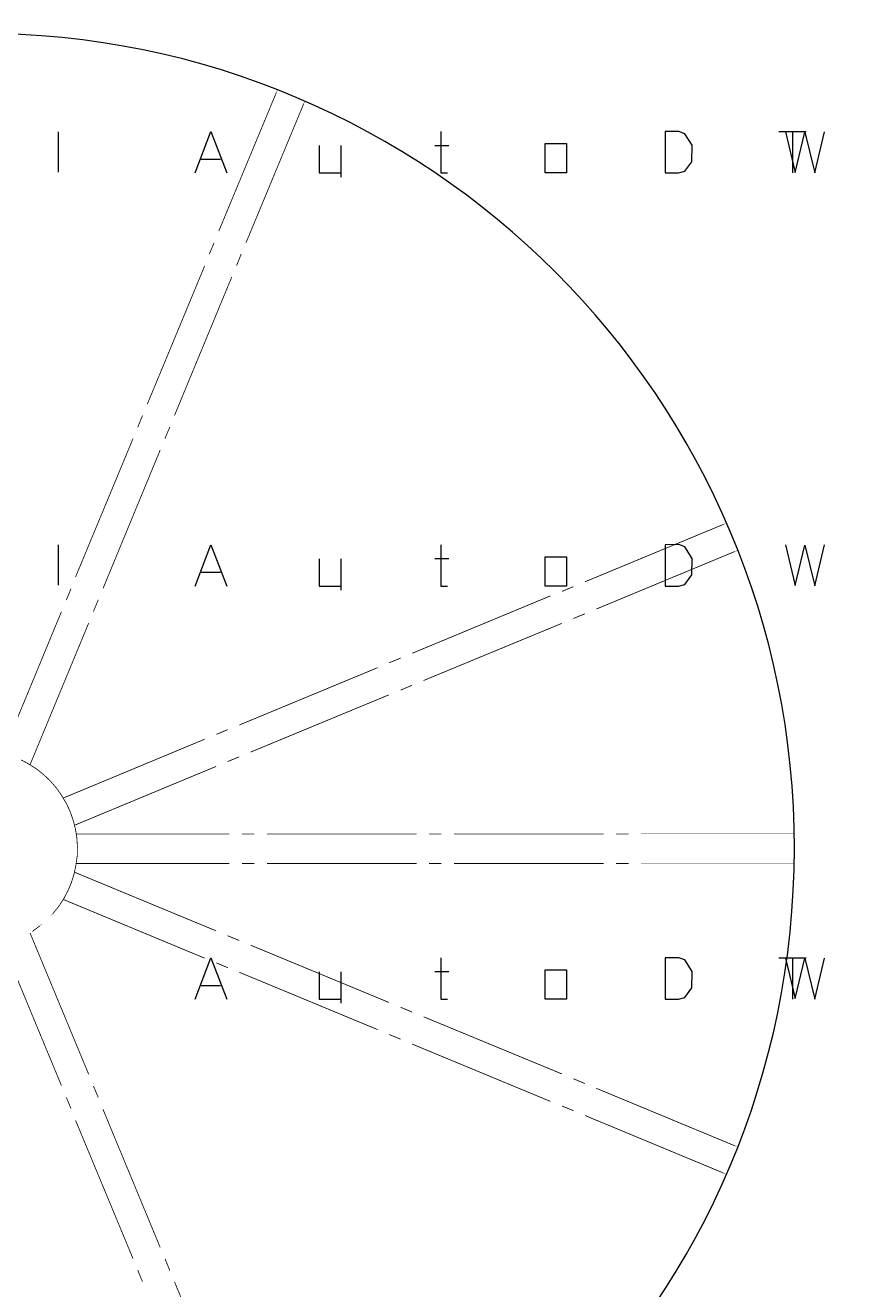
# Model space of a CAD drawing. Extents: x 0 to 595, y -1 to 841.
# Drawn here: x 220.9 to 305.9, y 306.8 to 435.6 of the extents above; entities that cross this region are included whole.
import ezdxf

# ---------------------------------------------------------------- set-up
doc = ezdxf.new("R2010")
doc.units = 0
doc.header["$MEASUREMENT"] = 0
doc.header["$XCLIPFRAME"] = 2
doc.linetypes.add('atContinuous2', pattern=[0])
for name, color, linetype in [('at_Entity', 7, 'Continuous'), ('at_Rect', 7, 'Continuous'), ('at_Solid', 7, 'Continuous'), ('at_Text', 7, 'Continuous')]:
    doc.layers.add(name, color=color, linetype=linetype)
picture_1 = doc.add_image_def('image1.jpg', size_in_pixel=(1446, 2048))

msp = doc.modelspace()

# ---------------------------------------------------------------- linework, layer by layer
at = {"color": 28}
for p, q in [((238.2, 336.43), (239.8, 340.63)), ((239.8, 340.63), (241.41, 336.43)), ((263.23, 340.63), (263.23, 336.43)), ((286.09, 340.63), (286.07, 336.43)), ((287.46, 340.65), (286.09, 340.63)), ((288.09, 340.42), (287.46, 340.65)), ((288.83, 339.24), (288.09, 340.42)), ((298.33, 340.61), (299.32, 336.48)), ((299.32, 336.48), (300.32, 340.59)), ((300.32, 340.59), (301.32, 336.43)), ((301.32, 336.43), (302.31, 340.61)), ((250.82, 339.21), (250.82, 336.43)), ((253.02, 339.21), (253.02, 336.01)), ((262.62, 339.23), (264.04, 339.23)), ((273.85, 339.41), (276.01, 339.41)), ((273.85, 336.43), (273.85, 339.41)), ((276.01, 339.41), (276.01, 336.43)), ((288.8, 337.57), (288.83, 339.24)), ((238.79, 337.83), (240.79, 337.83)), ((288.08, 336.6), (288.8, 337.57)), ((250.82, 336.43), (253.02, 336.43)), ((263.23, 336.43), (263.89, 336.43)), ((276.01, 336.43), (273.85, 336.43)), ((286.07, 336.43), (287.43, 336.43)), ((287.43, 336.43), (288.08, 336.6))]:
    msp.add_line(p, q, dxfattribs=at)
at = {"layer": 'at_Entity', "color": 28}
for p, q in [((297.66, 424.79), (300.45, 424.79)), ((299.05, 424.79), (299.05, 420.58)), ((224.25, 382.69), (224.23, 378.59))]:
    msp.add_line(p, q, dxfattribs=at)
at = {"layer": 'at_Entity', "color": 7}
for points in [[(246.45, 428.73, 0.0362, 0.0362, 0), (246.58, 429.07, 0.0362, 0.0362, 0)], [(240.6, 414.65, 0.0822, 0.0822, 0), (246.45, 428.73, 0.0822, 0.0822, 0)], [(243.38, 413.48, 0.0822, 0.0822, 0), (249.23, 427.57, 0.0822, 0.0822, 0)], [(249.23, 427.57, 0.0389, 0.0389, 0), (249.37, 427.93, 0.0389, 0.0389, 0)], [(239.63, 412.3, 0.0822, 0.0822, 0), (240.12, 413.46, 0.0822, 0.0822, 0)], [(242.41, 411.13, 0.0822, 0.0822, 0), (242.89, 412.32, 0.0822, 0.0822, 0)], [(233.32, 397.03, 0.0822, 0.0822, 0), (239.16, 411.11, 0.0822, 0.0822, 0)], [(236.09, 395.88, 0.0822, 0.0822, 0), (241.92, 409.97, 0.0822, 0.0822, 0)], [(232.34, 394.67, 0.0822, 0.0822, 0), (232.83, 395.86, 0.0822, 0.0822, 0)], [(235.12, 393.53, 0.0822, 0.0822, 0), (235.61, 394.7, 0.0822, 0.0822, 0)], [(226.01, 379.43, 0.0822, 0.0822, 0), (231.86, 393.51, 0.0822, 0.0822, 0)], [(228.81, 378.26, 0.0822, 0.0822, 0), (234.63, 392.35, 0.0822, 0.0822, 0)], [(277.92, 378.94, 0.0822, 0.0822, 0), (292.01, 384.78, 0.0822, 0.0822, 0)], [(292.01, 384.78, 0.0351, 0.0351, 0), (292.33, 384.93, 0.0351, 0.0351, 0)], [(279.07, 376.16, 0.0822, 0.0822, 0), (293.15, 382.01, 0.0822, 0.0822, 0)], [(293.15, 382.01, 0.0382, 0.0382, 0), (293.51, 382.14, 0.0382, 0.0382, 0)], [(225.06, 377.07, 0.0822, 0.0822, 0), (225.55, 378.24, 0.0822, 0.0822, 0)], [(260.3, 371.65, 0.0822, 0.0822, 0), (274.39, 377.5, 0.0822, 0.0822, 0)], [(275.57, 377.96, 0.0822, 0.0822, 0), (276.74, 378.45, 0.0822, 0.0822, 0)], [(227.83, 375.91, 0.0822, 0.0822, 0), (228.32, 377.1, 0.0822, 0.0822, 0)], [(218.6, 361.46, 0.0822, 0.0822, 0), (224.57, 375.89, 0.0822, 0.0822, 0)], [(221.37, 360.3, 0.0822, 0.0822, 0), (227.35, 374.74, 0.0822, 0.0822, 0)], [(276.72, 375.19, 0.0822, 0.0822, 0), (277.9, 375.68, 0.0822, 0.0822, 0)], [(261.47, 368.88, 0.0822, 0.0822, 0), (275.55, 374.7, 0.0822, 0.0822, 0)], [(257.95, 370.68, 0.0822, 0.0822, 0), (259.14, 371.17, 0.0822, 0.0822, 0)], [(242.7, 364.35, 0.0822, 0.0822, 0), (256.79, 370.19, 0.0822, 0.0822, 0)], [(259.12, 367.9, 0.0822, 0.0822, 0), (260.28, 368.39, 0.0822, 0.0822, 0)], [(243.85, 361.59, 0.0822, 0.0822, 0), (257.93, 367.42, 0.0822, 0.0822, 0)], [(240.35, 363.39, 0.0822, 0.0822, 0), (241.52, 363.88, 0.0822, 0.0822, 0)], [(224.76, 356.91, 0.0822, 0.0822, 0), (239.16, 362.9, 0.0822, 0.0822, 0)], [(221.29, 360.34, 0.0822, 0.0822, 0), (220.48, 360.79, 0.0822, 0.0822, 0)], [(241.49, 360.62, 0.0822, 0.0822, 0), (242.68, 361.1, 0.0822, 0.0822, 0)], [(222.07, 359.85, 0.0822, 0.0822, 0), (221.29, 360.34, 0.0822, 0.0822, 0)], [(222.79, 359.26, 0.0822, 0.0822, 0), (222.07, 359.85, 0.0822, 0.0822, 0)], [(225.91, 354.14, 0.0822, 0.0822, 0), (240.33, 360.13, 0.0822, 0.0822, 0)], [(223.45, 358.63, 0.0822, 0.0822, 0), (222.79, 359.26, 0.0822, 0.0822, 0)], [(224.06, 357.93, 0.0822, 0.0822, 0), (223.45, 358.63, 0.0822, 0.0822, 0)], [(224.59, 357.17, 0.0822, 0.0822, 0), (224.06, 357.93, 0.0822, 0.0822, 0)], [(225.06, 356.38, 0.0822, 0.0822, 0), (224.59, 357.17, 0.0822, 0.0822, 0)], [(225.46, 355.53, 0.0822, 0.0822, 0), (225.06, 356.38, 0.0822, 0.0822, 0)], [(225.76, 354.67, 0.0822, 0.0822, 0), (225.46, 355.53, 0.0822, 0.0822, 0)], [(225.99, 353.78, 0.0822, 0.0822, 0), (225.76, 354.67, 0.0822, 0.0822, 0)], [(226.14, 352.87, 0.0822, 0.0822, 0), (225.99, 353.78, 0.0822, 0.0822, 0)], [(226.08, 353.25, 0.0822, 0.0822, 0), (241.68, 353.25, 0.0822, 0.0822, 0)], [(226.2, 351.93, 0.0822, 0.0822, 0), (226.14, 352.87, 0.0822, 0.0822, 0)], [(242.96, 353.25, 0.0822, 0.0822, 0), (244.23, 353.25, 0.0822, 0.0822, 0)], [(245.5, 353.25, 0.0822, 0.0822, 0), (260.75, 353.25, 0.0822, 0.0822, 0)], [(262.02, 353.25, 0.0822, 0.0822, 0), (263.29, 353.25, 0.0822, 0.0822, 0)], [(264.56, 353.25, 0.0822, 0.0822, 0), (279.81, 353.25, 0.0822, 0.0822, 0)], [(281.08, 353.25, 0.0822, 0.0822, 0), (282.35, 353.25, 0.0822, 0.0822, 0)], [(283.62, 353.25, 0.0381, 0.0381, 0), (298.87, 353.25, 0.0381, 0.0381, 0), (299.25, 353.25, 0.0381, 0.0381, 0)], [(226.18, 351.02, 0.0822, 0.0822, 0), (226.2, 351.93, 0.0822, 0.0822, 0)], [(226.05, 350.09, 0.0822, 0.0822, 0), (226.18, 351.02, 0.0822, 0.0822, 0)], [(225.59, 348.31, 0.0822, 0.0822, 0), (225.86, 349.2, 0.0822, 0.0822, 0)], [(225.86, 349.2, 0.0822, 0.0822, 0), (226.05, 350.09, 0.0822, 0.0822, 0)], [(225.91, 349.35, 0.0822, 0.0822, 0), (240.33, 343.38, 0.0822, 0.0822, 0)], [(226.08, 350.24, 0.0822, 0.0822, 0), (241.68, 350.24, 0.0822, 0.0822, 0)], [(242.96, 350.24, 0.0822, 0.0822, 0), (244.23, 350.24, 0.0822, 0.0822, 0)], [(245.5, 350.24, 0.0822, 0.0822, 0), (260.75, 350.24, 0.0822, 0.0822, 0)], [(262.02, 350.24, 0.0822, 0.0822, 0), (263.29, 350.24, 0.0822, 0.0822, 0)], [(264.56, 350.24, 0.0822, 0.0822, 0), (279.81, 350.24, 0.0822, 0.0822, 0)], [(281.08, 350.24, 0.0822, 0.0822, 0), (282.35, 350.24, 0.0822, 0.0822, 0)], [(283.62, 350.24, 0.0381, 0.0381, 0), (298.87, 350.24, 0.0381, 0.0381, 0), (299.25, 350.24, 0.0381, 0.0381, 0)], [(225.23, 347.46, 0.0822, 0.0822, 0), (225.59, 348.31, 0.0822, 0.0822, 0)], [(224.3, 345.88, 0.0822, 0.0822, 0), (224.8, 346.64, 0.0822, 0.0822, 0)], [(224.76, 346.58, 0.0822, 0.0822, 0), (239.16, 340.6, 0.0822, 0.0822, 0)], [(224.8, 346.64, 0.0822, 0.0822, 0), (225.23, 347.46, 0.0822, 0.0822, 0)], [(223.49, 344.94, 0.0315, 0.0315, 0), (223.72, 345.16, 0.0315, 0.0315, 0)], [(223.72, 345.16, 0.0822, 0.0822, 0), (224.3, 345.88, 0.0822, 0.0822, 0)], [(221.63, 343.33, 0.0822, 0.0822, 0), (222.37, 343.89, 0.0822, 0.0822, 0)], [(222.37, 343.89, 0.0285, 0.0285, 0), (222.58, 344.08, 0.0285, 0.0285, 0)], [(221.37, 343.17, 0.0822, 0.0822, 0), (227.35, 328.76, 0.0822, 0.0822, 0)], [(221.56, 343.31, 0.0067, 0.0067, 0), (221.63, 343.33, 0.0067, 0.0067, 0)], [(241.49, 342.89, 0.0822, 0.0822, 0), (242.68, 342.4, 0.0822, 0.0822, 0)], [(218.6, 342.02, 0.0822, 0.0822, 0), (224.57, 327.62, 0.0822, 0.0822, 0)], [(243.85, 341.92, 0.0822, 0.0822, 0), (257.93, 336.09, 0.0822, 0.0822, 0)], [(240.35, 340.12, 0.0822, 0.0822, 0), (241.52, 339.63, 0.0822, 0.0822, 0)], [(242.7, 339.16, 0.0822, 0.0822, 0), (256.79, 333.32, 0.0822, 0.0822, 0)], [(259.12, 335.6, 0.0822, 0.0822, 0), (260.28, 335.12, 0.0822, 0.0822, 0)], [(261.47, 334.63, 0.0822, 0.0822, 0), (275.55, 328.81, 0.0822, 0.0822, 0)], [(257.95, 332.83, 0.0822, 0.0822, 0), (259.14, 332.34, 0.0822, 0.0822, 0)], [(260.3, 331.85, 0.0822, 0.0822, 0), (274.39, 326.01, 0.0822, 0.0822, 0)], [(227.83, 327.58, 0.0822, 0.0822, 0), (228.32, 326.41, 0.0822, 0.0822, 0)], [(276.72, 328.32, 0.0822, 0.0822, 0), (277.9, 327.83, 0.0822, 0.0822, 0)], [(279.07, 327.34, 0.0822, 0.0822, 0), (293.15, 321.5, 0.0822, 0.0822, 0)], [(225.06, 326.43, 0.0822, 0.0822, 0), (225.55, 325.27, 0.0822, 0.0822, 0)], [(228.79, 325.23, 0.0822, 0.0822, 0), (234.63, 311.14, 0.0822, 0.0822, 0)], [(275.57, 325.54, 0.0822, 0.0822, 0), (276.74, 325.06, 0.0822, 0.0822, 0)], [(277.92, 324.57, 0.0822, 0.0822, 0), (292.01, 318.72, 0.0822, 0.0822, 0)], [(226.01, 324.08, 0.0822, 0.0822, 0), (231.86, 310, 0.0822, 0.0822, 0)], [(293.15, 321.5, 0.0382, 0.0382, 0), (293.51, 321.37, 0.0382, 0.0382, 0)], [(292.01, 318.72, 0.0351, 0.0351, 0), (292.33, 318.58, 0.0351, 0.0351, 0)], [(235.12, 309.98, 0.0822, 0.0822, 0), (235.61, 308.79, 0.0822, 0.0822, 0)], [(232.34, 308.83, 0.0822, 0.0822, 0), (232.83, 307.65, 0.0822, 0.0822, 0)], [(236.09, 307.63, 0.0822, 0.0822, 0), (241.94, 293.54, 0.0822, 0.0822, 0)]]:
    msp.add_lwpolyline(points, format="xyseb", dxfattribs=at)
at = {"layer": 'at_Entity', "color": 7, "linetype": 'atContinuous2'}
for centre, radius, start, end in [((216.16, 351.71), 83.09, 0.022, 89.9969), ((216.1, 351.82), 83.14, 270.0592, 359.962)]:
    msp.add_arc(centre, radius, start, end, dxfattribs=at)
at = {"layer": 'at_Rect', "color": 28}
for p, q in [((224.25, 424.77), (224.23, 420.66)), ((297.66, 340.63), (300.45, 340.63)), ((299.05, 340.63), (299.05, 336.43))]:
    msp.add_line(p, q, dxfattribs=at)
at = {"layer": 'at_Solid', "color": 28}
for p, q in [((238.2, 378.5), (239.8, 382.71)), ((239.8, 382.71), (241.41, 378.5)), ((263.23, 382.71), (263.23, 378.5)), ((286.09, 382.71), (286.07, 378.5)), ((287.46, 382.73), (286.09, 382.71)), ((288.09, 382.5), (287.46, 382.73)), ((288.83, 381.32), (288.09, 382.5)), ((298.33, 382.69), (299.32, 378.56)), ((299.32, 378.56), (300.32, 382.66)), ((300.32, 382.66), (301.32, 378.51)), ((301.32, 378.51), (302.31, 382.69)), ((250.82, 381.28), (250.82, 378.5)), ((253.02, 381.28), (253.02, 378.08)), ((262.62, 381.3), (264.04, 381.3)), ((273.85, 381.49), (276.01, 381.49)), ((273.85, 378.5), (273.85, 381.49)), ((276.01, 381.49), (276.01, 378.5)), ((288.8, 379.65), (288.83, 381.32)), ((238.79, 379.9), (240.79, 379.9)), ((287.43, 378.5), (288.08, 378.67)), ((288.08, 378.67), (288.8, 379.65)), ((250.82, 378.5), (253.02, 378.5)), ((263.23, 378.5), (263.89, 378.5)), ((276.01, 378.5), (273.85, 378.5)), ((286.07, 378.5), (287.43, 378.5))]:
    msp.add_line(p, q, dxfattribs=at)
at = {"layer": 'at_Text', "color": 28}
for p, q in [((238.2, 420.58), (239.8, 424.79)), ((239.8, 424.79), (241.41, 420.58)), ((263.23, 424.79), (263.23, 420.58)), ((286.09, 424.79), (286.07, 420.58)), ((287.46, 424.8), (286.09, 424.79)), ((288.09, 424.57), (287.46, 424.8)), ((288.83, 423.4), (288.09, 424.57)), ((298.33, 424.77), (299.32, 420.63)), ((299.32, 420.63), (300.32, 424.74)), ((300.32, 424.74), (301.32, 420.59)), ((301.32, 420.59), (302.31, 424.77)), ((250.82, 423.36), (250.82, 420.58)), ((253.02, 423.36), (253.02, 420.16)), ((262.62, 423.38), (264.04, 423.38)), ((273.85, 423.57), (276.01, 423.57)), ((273.85, 420.58), (273.85, 423.57)), ((276.01, 423.57), (276.01, 420.58)), ((288.8, 421.72), (288.83, 423.4)), ((238.79, 421.98), (240.79, 421.98)), ((288.08, 420.75), (288.8, 421.72)), ((250.82, 420.58), (253.02, 420.58)), ((263.23, 420.58), (263.89, 420.58)), ((276.01, 420.58), (273.85, 420.58)), ((286.07, 420.58), (287.43, 420.58)), ((287.43, 420.58), (288.08, 420.75))]:
    msp.add_line(p, q, dxfattribs=at)

# ---------------------------------------------------------------- pictures from other files: only their frames are drawn
image = msp.add_image(picture_1, insert=(0, 0.01), size_in_units=(594.46, 841.54))
image.set_boundary_path([(0.026, 2047.983), (1446.026, 2047.983), (1446.026, -0.017), (0.026, -0.017), (0.026, 2047.983)])

doc.saveas('drawing.dxf')
